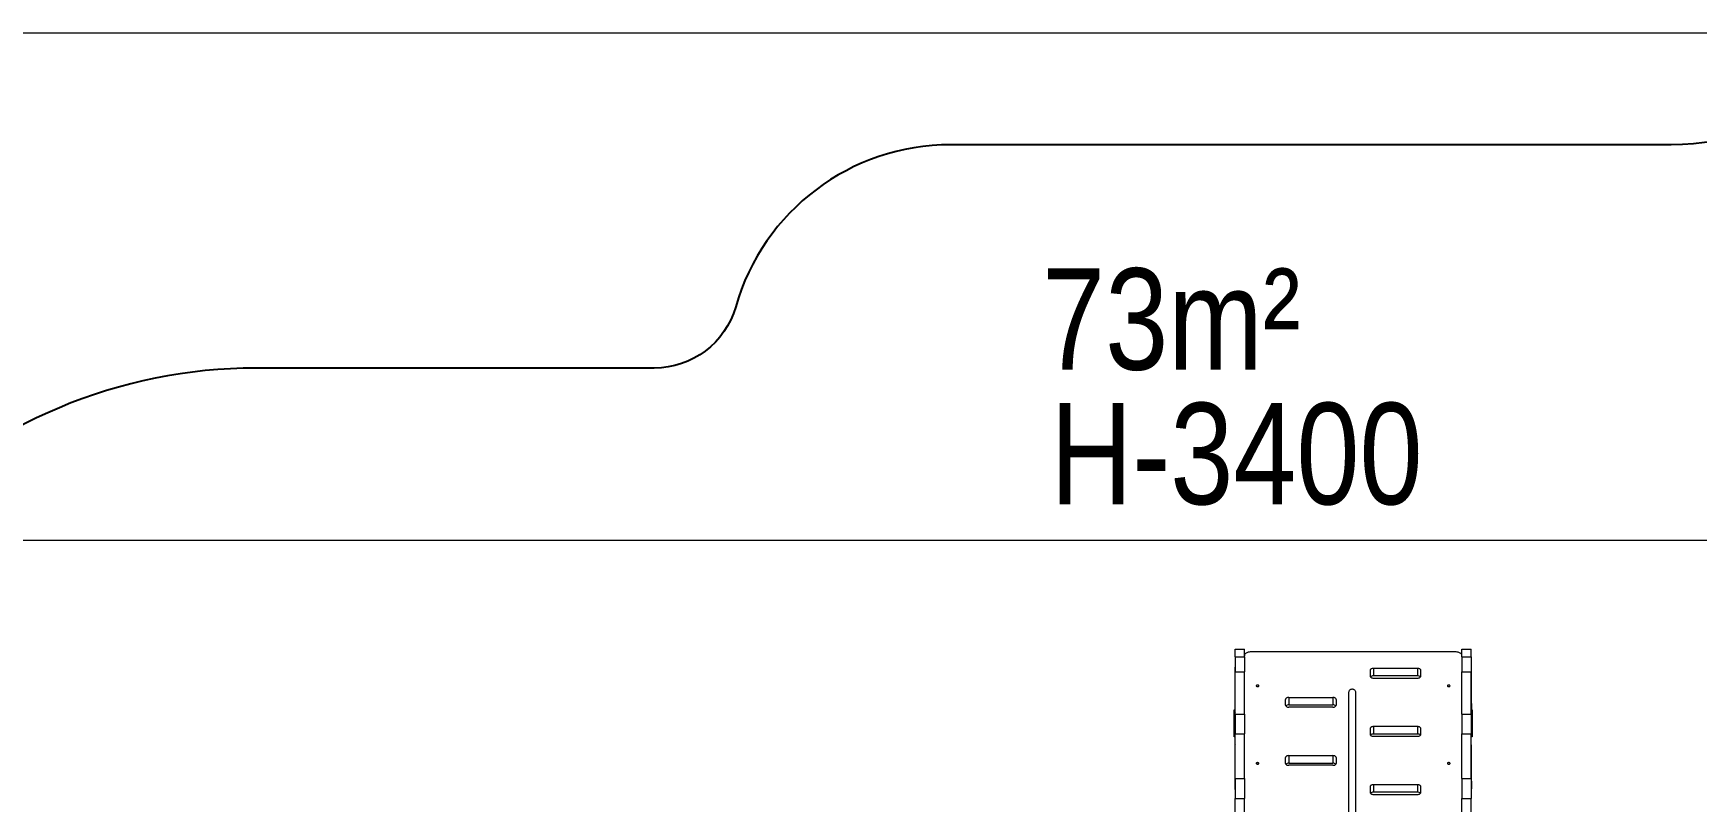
# Model space of a CAD drawing. Header units: millimetres. Extents: x -6600 to 7025, y -6221 to 3623.
# Drawn here: x -3796 to 1119, y 1350 to 3623 of the extents above; entities that cross this region are included whole.
import ezdxf

# ---------------------------------------------------------------- set-up
doc = ezdxf.new("R2010")
doc.units = ezdxf.units.MM
for name, color, linetype in [('DIKOM_ЗОНА', 80, 'Continuous'), ('DIKOM_ОБЪЕКТ', 7, 'Continuous'), ('DIKOM_РАЗМЕР_ЗОНА', 7, 'Continuous'), ('DIKOM_РАЗМЕР_ОБЪЕКТА', 7, 'Continuous')]:
    doc.layers.add(name, color=color, linetype=linetype)
doc.styles.add('style1', font='arial.ttf', dxfattribs={"width": 0.8})
doc.dimstyles.new('1-50', dxfattribs={"dimtxt": 300, "dimasz": 200, "dimexe": 100, "dimexo": 0, "dimgap": 100, "dimtad": 1, "dimtxsty": 'style1', "dimcen": 200, "dimclrd": 7, "dimclre": 7, "dimclrt": 7, "dimadec": 1, "dimazin": 2, "dimtfac": 1, "dimtmove": 0, "dimatfit": 2, "dimfxl": 0, "dimlwd": 25, "dimlwe": 18, "dimarcsym": 0})

# ---------------------------------------------------------------- blocks, each defined once
blk = doc.blocks.new('*D1')
at = {"layer": 'Defpoints', "color": 0, "transparency": 16777216}
for p in [(3072.2, 2122.9), (-5486.8, -2868.5), (-2902.6, -2868.5)]:
    blk.add_point(p, dxfattribs=at)
at = {"layer": 'DIKOM_РАЗМЕР_ОБЪЕКТА', "color": 7, "lineweight": 18, "transparency": 16777216}
for p, q in [((3072.2, 2122.9), (-5586.8, 2122.9)), ((-2902.6, -2868.5), (-5586.8, -2868.5))]:
    blk.add_line(p, q, dxfattribs=at)
at = {"layer": 'DIKOM_РАЗМЕР_ОБЪЕКТА', "color": 7, "lineweight": 25, "transparency": 16777216}
blk.add_line((-5486.8, 1922.9), (-5486.8, -2668.5), dxfattribs=at)
at = {"layer": 'DIKOM_РАЗМЕР_ОБЪЕКТА', "color": 7, "transparency": 16777216}
for points in [[(-5520.1, 1922.9), (-5453.5, 1922.9), (-5486.8, 2122.9)], [(-5520.1, -2668.5), (-5453.5, -2668.5), (-5486.8, -2868.5)]]:
    blk.add_solid(points, dxfattribs=at)
at = {"layer": 'DIKOM_РАЗМЕР_ОБЪЕКТА', "color": 7, "transparency": 16777216, "insert": (-5740, -512.1), "char_height": 300, "attachment_point": 5, "rotation": 90, "style": 'style1'}
blk.add_mtext('4950', dxfattribs=at)
blk = doc.blocks.new('*D2')
at = {"layer": 'Defpoints', "color": 0, "transparency": 16777216}
for p in [(2016.7, 3622.9), (-6150.4, -4868.5), (-3431.1, -4868.5)]:
    blk.add_point(p, dxfattribs=at)
at = {"layer": 'DIKOM_РАЗМЕР_ЗОНА', "color": 7, "lineweight": 18, "transparency": 16777216}
for p, q in [((2016.7, 3622.9), (-6250.4, 3622.9)), ((-3431.1, -4868.5), (-6250.4, -4868.5))]:
    blk.add_line(p, q, dxfattribs=at)
at = {"layer": 'DIKOM_РАЗМЕР_ЗОНА', "color": 7, "lineweight": 25, "transparency": 16777216}
blk.add_line((-6150.4, 3422.9), (-6150.4, -4668.5), dxfattribs=at)
at = {"layer": 'DIKOM_РАЗМЕР_ЗОНА', "color": 7, "transparency": 16777216}
for points in [[(-6183.7, 3422.9), (-6117.1, 3422.9), (-6150.4, 3622.9)], [(-6183.7, -4668.5), (-6117.1, -4668.5), (-6150.4, -4868.5)]]:
    blk.add_solid(points, dxfattribs=at)
at = {"layer": 'DIKOM_РАЗМЕР_ЗОНА', "color": 7, "transparency": 16777216, "insert": (-6403.6, -540.9), "char_height": 300, "attachment_point": 5, "rotation": 90, "style": 'style1'}
blk.add_mtext('8450', dxfattribs=at)

msp = doc.modelspace()

# ---------------------------------------------------------------- linework, layer by layer
at = {"layer": 'DIKOM_ЗОНА', "color": 3}
msp.add_lwpolyline([(1530.425, 3458.142, -0.16481903), (1044.112, 3293.358), (-1085.315, 3293.358, 0.33492276), (-1720.663, 2814.002, -0.33492276), (-1961.06, 2632.628), (-3138.148, 2632.628, 0.20150729), (-4209.34, 2182.651), (-4695.503, 1686.686, 0.19632002), (-5124.31, 636.664), (-5124.31, -429.815, 0.22818684), (-4559.798, -1602.361, -0.22818684), (-4465.712, -1797.785), (-4465.712, -3868.865, 0.41421356), (-3465.712, -4868.865), (-1764.903, -4868.865, 0.41421356), (-764.903, -3868.865), (-764.903, -3708.2, -0.41421356), (-514.903, -3458.2), (476.69, -3458.2, 0.38398816), (1968.54, -2114.347, -0.38398816)], format="xyb", dxfattribs=at)
at = {"layer": 'DIKOM_ОБЪЕКТ', "color": 7, "linetype": 'Continuous', "lineweight": 15}
for p, q in [((-244.545, 1801.628), (-217.545, 1801.628)), ((-244.545, 1779.159), (-244.545, 1801.628)), ((-244.545, 1779.159), (-217.545, 1779.159)), ((-244.545, 1779.159), (-244.545, 1734.582)), ((-217.545, 1779.159), (-217.545, 1801.628)), ((-217.545, 1779.159), (-217.545, 1734.582)), ((405.455, 1793.358), (-197.545, 1793.358)), ((425.455, 1801.628), (452.455, 1801.628)), ((425.455, 1779.159), (425.455, 1801.628)), ((425.455, 1779.159), (452.455, 1779.159)), ((425.455, 1779.159), (425.455, 1734.582)), ((452.455, 1779.159), (452.455, 1801.628)), ((452.455, 1779.159), (452.455, 1734.582)), ((-246.045, 1745.752), (-246.045, 1640.213)), ((-244.545, 1734.582), (-217.545, 1734.582)), ((-244.545, 1609.018), (-244.545, 1734.582)), ((-217.545, 1609.018), (-217.545, 1734.582)), ((153.955, 1738.869), (153.955, 1721.661)), ((293.955, 1744.604), (163.955, 1744.604)), ((163.955, 1744.604), (163.955, 1722.487)), ((293.955, 1722.487), (163.955, 1722.487)), ((293.955, 1744.604), (293.955, 1722.487)), ((303.955, 1721.661), (303.955, 1738.869)), ((425.455, 1734.582), (452.455, 1734.582)), ((425.455, 1609.018), (425.455, 1734.582)), ((452.455, 1609.018), (452.455, 1734.582)), ((453.955, 1640.213), (453.955, 1745.752)), ((163.955, 1715.926), (293.955, 1715.926)), ((-246.045, 1640.213), (-246.045, 1618.096)), ((-96.045, 1635.625), (-96.045, 1652.832)), ((-86.045, 1658.568), (43.955, 1658.568)), ((-86.045, 1658.568), (-86.045, 1636.451)), ((-86.045, 1636.451), (43.955, 1636.451)), ((43.955, 1629.889), (-86.045, 1629.889)), ((43.955, 1658.568), (43.955, 1636.451)), ((53.955, 1652.832), (53.955, 1635.625)), ((453.955, 1640.213), (453.955, 1618.096)), ((-247.545, 1541.628), (-247.545, 1621.628)), ((-247.545, 1621.628), (-246.045, 1621.628)), ((-244.545, 1609.018), (-217.545, 1609.018)), ((-244.545, 1609.018), (-244.545, 1551.397)), ((-217.545, 1609.018), (-217.545, 1551.397)), ((425.455, 1609.018), (452.455, 1609.018)), ((425.455, 1609.018), (425.455, 1551.397)), ((452.455, 1609.018), (452.455, 1551.397)), ((453.955, 1621.628), (455.455, 1621.628)), ((455.455, 1621.628), (455.455, 1541.628)), ((-244.545, 1541.628), (-247.545, 1541.628)), ((-244.545, 1551.397), (-217.545, 1551.397)), ((-244.545, 1419.355), (-244.545, 1551.397)), ((-217.545, 1419.355), (-217.545, 1551.397)), ((153.955, 1566.796), (153.955, 1549.588)), ((293.955, 1572.531), (163.955, 1572.531)), ((163.955, 1572.531), (163.955, 1550.414)), ((293.955, 1550.414), (163.955, 1550.414)), ((163.955, 1543.853), (293.955, 1543.853)), ((293.955, 1572.531), (293.955, 1550.414)), ((303.955, 1549.588), (303.955, 1566.796)), ((425.455, 1551.397), (452.455, 1551.397)), ((425.455, 1419.355), (425.455, 1551.397)), ((452.455, 1419.355), (452.455, 1551.397)), ((455.455, 1541.628), (452.455, 1541.628)), ((-246.045, 1516.321), (-246.045, 1410.783)), ((-96.045, 1463.552), (-96.045, 1480.759)), ((-86.045, 1486.495), (43.955, 1486.495)), ((-86.045, 1486.495), (-86.045, 1464.378)), ((43.955, 1486.495), (43.955, 1464.378)), ((53.955, 1480.759), (53.955, 1463.552)), ((453.955, 1410.783), (453.955, 1516.321)), ((-86.045, 1464.378), (43.955, 1464.378)), ((43.955, 1457.816), (-86.045, 1457.816)), ((-246.045, 1410.783), (-246.045, 1388.666)), ((-244.545, 1419.355), (-217.545, 1419.355)), ((-244.545, 1419.355), (-244.545, 1359.548)), ((-217.545, 1419.355), (-217.545, 1359.548)), ((153.955, 1394.723), (153.955, 1377.516)), ((293.955, 1400.459), (163.955, 1400.459)), ((163.955, 1400.459), (163.955, 1378.341)), ((293.955, 1378.341), (163.955, 1378.341)), ((293.955, 1400.459), (293.955, 1378.341)), ((303.955, 1377.516), (303.955, 1394.723)), ((425.455, 1419.355), (452.455, 1419.355)), ((425.455, 1419.355), (425.455, 1359.548)), ((452.455, 1419.355), (452.455, 1359.548)), ((453.955, 1410.783), (453.955, 1388.666)), ((-244.545, 1359.548), (-217.545, 1359.548)), ((-244.545, 1302.088), (-244.545, 1359.548)), ((-217.545, 1302.088), (-217.545, 1359.548)), ((163.955, 1371.78), (293.955, 1371.78)), ((425.455, 1359.548), (452.455, 1359.548)), ((425.455, 1302.088), (425.455, 1359.548)), ((452.455, 1302.088), (452.455, 1359.548))]:
    msp.add_line(p, q, dxfattribs=at)
at = {"layer": 'DIKOM_ОБЪЕКТ', "color": 7, "linetype": 'Continuous', "lineweight": 15, "flags": 128}
for points in [[(-197.545, 1793.358), (-200.391, 1793.242), (-203.18, 1792.894), (-205.853, 1792.322), (-208.358, 1791.537), (-210.642, 1790.556), (-212.66, 1789.399), (-214.37, 1788.089), (-215.737, 1786.652), (-216.735, 1785.119), (-217.341, 1783.519), (-217.545, 1781.887)], [(425.455, 1781.887), (425.252, 1783.519), (424.645, 1785.119), (423.648, 1786.652), (422.28, 1788.089), (420.57, 1789.399), (418.552, 1790.556), (416.268, 1791.537), (413.763, 1792.322), (411.09, 1792.894), (408.301, 1793.242), (405.455, 1793.358)], [(163.955, 1744.604), (162.004, 1744.494), (160.128, 1744.168), (158.399, 1743.638), (156.884, 1742.924), (155.64, 1742.055), (154.716, 1741.064), (154.147, 1739.988), (153.955, 1738.869)], [(153.955, 1721.661), (154.147, 1720.542), (154.716, 1719.466), (155.64, 1718.475), (156.884, 1717.606), (158.399, 1716.892), (160.128, 1716.362), (162.004, 1716.036), (163.955, 1715.926)], [(303.955, 1738.869), (303.763, 1739.988), (303.194, 1741.064), (302.27, 1742.055), (301.026, 1742.924), (299.511, 1743.638), (297.782, 1744.168), (295.906, 1744.494), (293.955, 1744.604)], [(293.955, 1715.926), (295.906, 1716.036), (297.782, 1716.362), (299.511, 1716.892), (301.026, 1717.606), (302.27, 1718.475), (303.194, 1719.466), (303.763, 1720.542), (303.955, 1721.661)], [(-182.545, 1692.983), (-182.367, 1692.306), (-181.85, 1691.69), (-181.039, 1691.189), (-180.006, 1690.847), (-178.844, 1690.695), (-177.655, 1690.746), (-176.545, 1690.996), (-175.613, 1691.422), (-174.941, 1691.987), (-174.59, 1692.641), (-174.59, 1693.325), (-174.941, 1693.978), (-175.613, 1694.543), (-176.545, 1694.97), (-177.655, 1695.219), (-178.844, 1695.27), (-180.006, 1695.118), (-181.039, 1694.776), (-181.85, 1694.275), (-182.367, 1693.659), (-182.545, 1692.983)], [(111.618, 1673.244), (111.618, 1673.255), (111.438, 1675.033), (110.905, 1676.75), (110.038, 1678.348), (108.865, 1679.773), (107.427, 1680.976), (105.772, 1681.916), (103.957, 1682.561), (102.044, 1682.889), (100.098, 1682.889), (98.185, 1682.561), (96.37, 1681.916), (94.715, 1680.976), (93.277, 1679.773), (92.104, 1678.348), (91.236, 1676.75), (90.704, 1675.033), (90.524, 1673.255)], [(382.455, 1692.983), (382.633, 1692.306), (383.15, 1691.69), (383.961, 1691.189), (384.994, 1690.847), (386.156, 1690.695), (387.345, 1690.746), (388.455, 1690.996), (389.387, 1691.422), (390.059, 1691.987), (390.411, 1692.641), (390.411, 1693.325), (390.059, 1693.978), (389.387, 1694.543), (388.455, 1694.97), (387.345, 1695.219), (386.156, 1695.27), (384.994, 1695.118), (383.961, 1694.776), (383.15, 1694.275), (382.633, 1693.659), (382.455, 1692.983)], [(-86.045, 1658.568), (-87.996, 1658.458), (-89.872, 1658.131), (-91.601, 1657.601), (-93.116, 1656.888), (-94.36, 1656.019), (-95.284, 1655.027), (-95.853, 1653.951), (-96.045, 1652.832)], [(-96.045, 1635.625), (-95.853, 1634.506), (-95.284, 1633.43), (-94.36, 1632.438), (-93.116, 1631.569), (-91.601, 1630.856), (-89.872, 1630.326), (-87.996, 1629.999), (-86.045, 1629.889)], [(53.955, 1652.832), (53.763, 1653.951), (53.194, 1655.027), (52.27, 1656.019), (51.026, 1656.888), (49.511, 1657.601), (47.782, 1658.131), (45.906, 1658.458), (43.955, 1658.568)], [(43.955, 1629.889), (45.906, 1629.999), (47.782, 1630.326), (49.511, 1630.856), (51.026, 1631.569), (52.27, 1632.438), (53.194, 1633.43), (53.763, 1634.506), (53.955, 1635.625)], [(163.955, 1572.531), (162.004, 1572.421), (160.128, 1572.095), (158.399, 1571.565), (156.884, 1570.852), (155.64, 1569.982), (154.716, 1568.991), (154.147, 1567.915), (153.955, 1566.796)], [(153.955, 1549.588), (154.147, 1548.469), (154.716, 1547.393), (155.64, 1546.402), (156.884, 1545.533), (158.399, 1544.819), (160.128, 1544.289), (162.004, 1543.963), (163.955, 1543.853)], [(303.955, 1566.796), (303.763, 1567.915), (303.194, 1568.991), (302.27, 1569.982), (301.026, 1570.852), (299.511, 1571.565), (297.782, 1572.095), (295.906, 1572.421), (293.955, 1572.531)], [(293.955, 1543.853), (295.906, 1543.963), (297.782, 1544.289), (299.511, 1544.819), (301.026, 1545.533), (302.27, 1546.402), (303.194, 1547.393), (303.763, 1548.469), (303.955, 1549.588)], [(-86.045, 1486.495), (-87.996, 1486.385), (-89.872, 1486.058), (-91.601, 1485.528), (-93.116, 1484.815), (-94.36, 1483.946), (-95.284, 1482.954), (-95.853, 1481.878), (-96.045, 1480.759)], [(53.955, 1480.759), (53.763, 1481.878), (53.194, 1482.954), (52.27, 1483.946), (51.026, 1484.815), (49.511, 1485.528), (47.782, 1486.058), (45.906, 1486.385), (43.955, 1486.495)], [(-182.545, 1463.552), (-182.367, 1462.876), (-181.85, 1462.26), (-181.039, 1461.758), (-180.006, 1461.416), (-178.844, 1461.264), (-177.655, 1461.315), (-176.545, 1461.565), (-175.613, 1461.991), (-174.941, 1462.556), (-174.59, 1463.21), (-174.59, 1463.894), (-174.941, 1464.547), (-175.613, 1465.113), (-176.545, 1465.539), (-177.655, 1465.789), (-178.844, 1465.84), (-180.006, 1465.688), (-181.039, 1465.346), (-181.85, 1464.844), (-182.367, 1464.228), (-182.545, 1463.552)], [(-96.045, 1463.552), (-95.853, 1462.433), (-95.284, 1461.357), (-94.36, 1460.365), (-93.116, 1459.496), (-91.601, 1458.783), (-89.872, 1458.253), (-87.996, 1457.926), (-86.045, 1457.816)], [(43.955, 1457.816), (45.906, 1457.926), (47.782, 1458.253), (49.511, 1458.783), (51.026, 1459.496), (52.27, 1460.365), (53.194, 1461.357), (53.763, 1462.433), (53.955, 1463.552)], [(382.455, 1463.552), (382.633, 1462.876), (383.15, 1462.26), (383.961, 1461.758), (384.994, 1461.416), (386.156, 1461.264), (387.345, 1461.315), (388.455, 1461.565), (389.387, 1461.991), (390.059, 1462.556), (390.411, 1463.21), (390.411, 1463.894), (390.059, 1464.547), (389.387, 1465.113), (388.455, 1465.539), (387.345, 1465.789), (386.156, 1465.84), (384.994, 1465.688), (383.961, 1465.346), (383.15, 1464.844), (382.633, 1464.228), (382.455, 1463.552)], [(163.955, 1400.459), (162.004, 1400.348), (160.128, 1400.022), (158.399, 1399.492), (156.884, 1398.779), (155.64, 1397.909), (154.716, 1396.918), (154.147, 1395.842), (153.955, 1394.723)], [(153.955, 1377.516), (154.147, 1376.397), (154.716, 1375.321), (155.64, 1374.329), (156.884, 1373.46), (158.399, 1372.746), (160.128, 1372.216), (162.004, 1371.89), (163.955, 1371.78)], [(303.955, 1394.723), (303.763, 1395.842), (303.194, 1396.918), (302.27, 1397.909), (301.026, 1398.779), (299.511, 1399.492), (297.782, 1400.022), (295.906, 1400.348), (293.955, 1400.459)], [(293.955, 1371.78), (295.906, 1371.89), (297.782, 1372.216), (299.511, 1372.746), (301.026, 1373.46), (302.27, 1374.329), (303.194, 1375.321), (303.763, 1376.397), (303.955, 1377.516)]]:
    msp.add_lwpolyline(points, dxfattribs=at)
at = {"layer": 'DIKOM_ОБЪЕКТ', "color": 7, "linetype": 'Continuous', "lineweight": 15}
for centre, radius, start, end in [((-242.396, 1745.464), 3.66, 125.95235, 175.489371), ((163.129, 1710.673), 11.843, 86.002147, 133.899003), ((294.781, 1710.673), 11.843, 46.100515, 93.998334), ((450.307, 1745.464), 3.66, 4.503469, 54.047039), ((-242.399, 1640.5), 3.657, 184.488983, 234.071474), ((-86.87, 1624.636), 11.844, 86.004956, 133.898866), ((44.78, 1624.636), 11.844, 46.100653, 93.995526), ((450.31, 1640.499), 3.656, 305.929137, 355.518176), ((-242.398, 1618.383), 3.658, 184.497855, 234.060424), ((450.308, 1618.383), 3.658, 305.940186, 355.509305), ((163.13, 1538.599), 11.844, 86.004956, 133.898866), ((294.78, 1538.599), 11.844, 46.100653, 93.995526), ((-242.399, 1516.035), 3.657, 125.928526, 175.511017), ((450.31, 1516.035), 3.656, 4.481824, 54.070863), ((-86.87, 1452.563), 11.844, 86.004956, 133.898866), ((44.78, 1452.563), 11.844, 46.100653, 93.995526), ((-242.399, 1411.069), 3.657, 184.488983, 234.071474), ((-242.399, 1388.952), 3.657, 184.488983, 234.071474), ((163.129, 1366.527), 11.843, 86.00219, 133.900296), ((294.781, 1366.527), 11.843, 46.099222, 93.998292), ((450.31, 1411.069), 3.656, 305.929137, 355.518176), ((450.31, 1388.951), 3.656, 305.929137, 355.518176)]:
    msp.add_arc(centre, radius, start, end, dxfattribs=at)
for points, knots in [([(90.524, 1673.253), (90.525, 1669.839), (90.526, 1663.195), (90.528, 1653.521), (90.53, 1644.428), (90.531, 1635.924), (90.533, 1628.012), (90.534, 1620.691), (90.535, 1614.124), (90.536, 1608.272), (90.537, 1603.094), (90.538, 1598.392), (90.538, 1594.133), (90.539, 1590.172), (90.54, 1583.045), (90.541, 1572.698), (90.542, 1559.382), (90.542, 1544.958), (90.542, 1529.911), (90.54, 1514.552), (90.538, 1500.108), (90.534, 1484.47), (90.529, 1467.814), (90.522, 1450.066), (90.515, 1432.592), (90.508, 1415.252), (90.501, 1398.533), (90.495, 1382.307), (90.489, 1366.494), (90.484, 1350.344), (90.479, 1334.717), (90.476, 1319.526), (90.473, 1304.825), (90.472, 1289.192), (90.472, 1274.858), (90.472, 1262.219), (90.473, 1251.677), (90.475, 1240.722), (90.477, 1229.549), (90.479, 1218.375), (90.481, 1207.378), (90.483, 1198.801), (90.485, 1192.502), (90.486, 1188.242), (90.487, 1183.477), (90.489, 1178.191), (90.49, 1172.412), (90.492, 1166.138), (90.494, 1159.367), (90.497, 1152.058), (90.499, 1143.657), (90.502, 1134.074), (90.505, 1123.225), (90.509, 1111.592), (90.513, 1099.181), (90.516, 1088.974), (90.518, 1082.905), (90.519, 1081.236)], [0, 0, 0, 0, 0.013936758, 0.027126431, 0.039568221, 0.051261592, 0.062206528, 0.072403134, 0.081851775, 0.08985644, 0.097233462, 0.103983289, 0.110106416, 0.115713237, 0.121293482, 0.141483538, 0.162082879, 0.183053976, 0.211224617, 0.239407684, 0.26760564, 0.295813876, 0.336122887, 0.376422863, 0.416687799, 0.456932926, 0.49717487, 0.533033062, 0.568914729, 0.604835148, 0.640762643, 0.668989189, 0.697200229, 0.725397923, 0.753580142, 0.769674517, 0.78576383, 0.801852849, 0.817732356, 0.8329714, 0.847559983, 0.861498879, 0.866324635, 0.871724598, 0.877729441, 0.884339903, 0.891556811, 0.899235854, 0.90750143, 0.916354333, 0.925795227, 0.937802026, 0.950643814, 0.964320869, 0.978832887, 0.994178758, 1, 1, 1, 1]), ([(111.615, 1074.571), (111.614, 1077.825), (111.611, 1084.866), (111.608, 1095.462), (111.604, 1106.13), (111.601, 1116.117), (111.598, 1125.42), (111.595, 1134.04), (111.593, 1141.784), (111.591, 1148.697), (111.589, 1154.823), (111.587, 1160.395), (111.586, 1165.448), (111.584, 1170.152), (111.582, 1178.62), (111.579, 1190.953), (111.575, 1206.933), (111.571, 1222.968), (111.568, 1238.808), (111.567, 1254.197), (111.565, 1268.686), (111.565, 1282.365), (111.566, 1296.495), (111.568, 1310.93), (111.57, 1325.578), (111.574, 1339.49), (111.578, 1352.832), (111.582, 1365.771), (111.587, 1378.484), (111.592, 1391.514), (111.597, 1404.896), (111.603, 1418.688), (111.609, 1432.49), (111.614, 1446.381), (111.619, 1460.414), (111.624, 1474.795), (111.629, 1489.768), (111.632, 1502.952), (111.633, 1514.05), (111.635, 1522.694), (111.635, 1531.627), (111.636, 1540.748), (111.636, 1549.935), (111.635, 1559.04), (111.635, 1566.18), (111.634, 1571.437), (111.634, 1574.995), (111.634, 1578.98), (111.633, 1583.411), (111.632, 1588.265), (111.632, 1593.546), (111.631, 1599.256), (111.63, 1605.431), (111.629, 1612.542), (111.628, 1620.668), (111.626, 1629.885), (111.624, 1639.782), (111.622, 1650.353), (111.62, 1661.586), (111.618, 1669.299), (111.618, 1673.256)], [0, 0, 0, 0, 0.01126325, 0.0243648, 0.03672439, 0.04834136, 0.05921546, 0.06934681, 0.07873599, 0.08669126, 0.094024, 0.10073502, 0.10682482, 0.11239493, 0.11793261, 0.1379694, 0.15841126, 0.17921895, 0.20157001, 0.22391912, 0.24627873, 0.26864489, 0.29102213, 0.31958199, 0.34815586, 0.3767365, 0.40532442, 0.43389851, 0.46245065, 0.49098482, 0.52274976, 0.55451555, 0.58628306, 0.61806301, 0.64986806, 0.68168464, 0.71350242, 0.74530769, 0.7612952, 0.77727856, 0.79325854, 0.80902746, 0.82415889, 0.83864367, 0.8524845, 0.85726599, 0.86261331, 0.86856164, 0.87511147, 0.88226321, 0.88987364, 0.89806573, 0.90683999, 0.91619699, 0.92809669, 0.94082346, 0.95437761, 0.96875895, 0.98396688, 1, 1, 1, 1])]:
    msp.add_open_spline(points, degree=3, knots=knots, dxfattribs=at)

# ---------------------------------------------------------------- texts
at = {"layer": 'DIKOM_РАЗМЕР_ОБЪЕКТА', "char_height": 300, "width": 1252.54025, "attachment_point": 1, "style": 'style1'}
for s, insert in [('73m²', (-815.278, 2927.776)), ('H-3400', (-790.34, 2529.812))]:
    msp.add_mtext(s, dxfattribs=dict(at, insert=insert))

# ---------------------------------------------------------------- dimensions: what is measured, and where the dimension line sits
at = {"layer": 'DIKOM_РАЗМЕР_ЗОНА'}
dim = msp.add_linear_dim(base=(-6150.408, -4868.463), p1=(2016.737, 3622.925), p2=(-3431.086, -4868.463), angle=90, text='8450', dimstyle='1-50', dxfattribs=at)
dim.commit()
dim.dimension.update_dxf_attribs({"geometry": '*D2', "text_midpoint": (-6150.408, -540.877), "dimtype": 160})
at = {"layer": 'DIKOM_РАЗМЕР_ОБЪЕКТА'}
dim = msp.add_linear_dim(base=(-5486.798, -2868.463), p1=(3072.189, 2122.925), p2=(-2902.586, -2868.463), angle=90, text='4950', dimstyle='1-50', dxfattribs=at)
dim.commit()
dim.dimension.update_dxf_attribs({"geometry": '*D1', "text_midpoint": (-5486.798, -512.097), "dimtype": 160})

doc.saveas('drawing.dxf')
